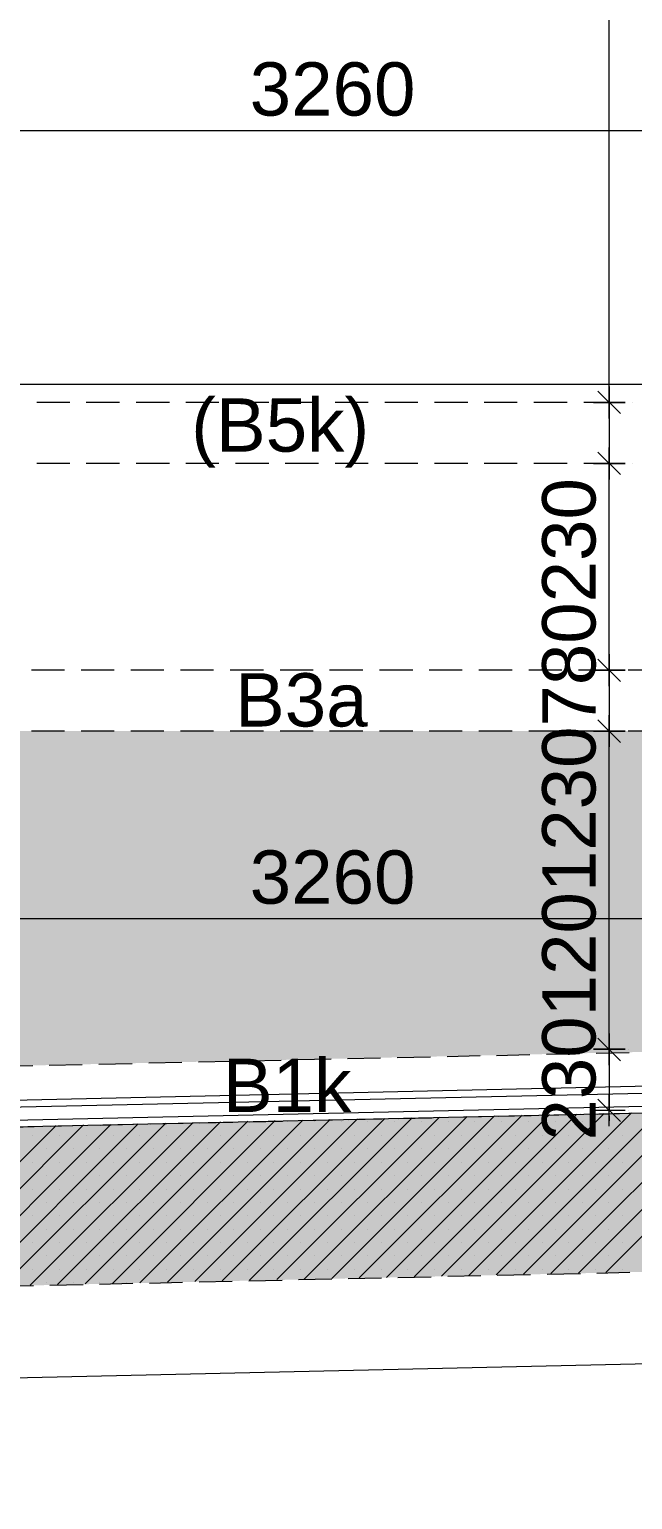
# Model space of a CAD drawing. Header units: millimetres. Extents: x -1303 to 98744, y -1303 to 90097.
# Drawn here: x 57162 to 59436, y 14373 to 19920 of the extents above; entities that cross this region are included whole.
import ezdxf

# ---------------------------------------------------------------- set-up
doc = ezdxf.new("R2010")
doc.units = ezdxf.units.MM
doc.layers.add('PDF_Geometry', color=7, linetype='Continuous')
doc.layers.add('PDF_Text', color=7, linetype='Continuous')
doc.layers.add('PDF_Solid Fills', color=192, linetype='Continuous', true_color=0xc2c0c0c0)
doc.styles.add('PDF ArialMT', font='arial.ttf')

msp = doc.modelspace()

# ---------------------------------------------------------------- hatches: boundary and pattern name
at = {"layer": 'PDF_Solid Fills', "true_color": 0x00007f}
h = msp.add_hatch(color=254, dxfattribs=at)
h.paths.add_polyline_path([(74624.31541, 16167.67383), (74624.31541, 15567.81796), (9799.46285, 14130.21454), (9804.28731, 14730.15409)], flags=0)
h.paths.add_polyline_path([(7404.275, 37242.73593), (8004.29925, 37242.73593), (8004.29925, 16872.72168), (7404.275, 16872.72168)], flags=0)
h.paths.add_polyline_path([(8004.29925, 16872.72168), (7983.4807, 16679.51365), (7983.31127, 16481.90264), (8004.55339, 16283.02302), (8047.46016, 16086.42856), (8111.52536, 15895.75776), (8195.3089, 15714.14292), (8297.03284, 15544.62953), (8413.99157, 15389.5038), (8546.60657, 15247.57974), (8696.06174, 15118.18072), (8860.41285, 15004.26957), (9037.28897, 14908.29987), (9223.47415, 14832.13321), (9415.6677, 14776.86981), (9610.40055, 14743.01796), (9804.28731, 14730.15409), (9799.46285, 14130.21454), (9584.16557, 14140.28601), (9363.53556, 14170.83718), (9140.28256, 14223.64598), (8917.70726, 14299.55851), (8699.36241, 14399.25246), (8488.88858, 14522.21955), (8289.92424, 14667.61267), (8106.02423, 14833.65595), (7940.23508, 15017.64068), (7795.09507, 15216.68973), (7672.21268, 15427.33299), (7572.77287, 15645.76255), (7497.02977, 15868.42256), (7444.47407, 16091.67659), (7414.09232, 16312.38925), (7404.275, 16527.68859), (7404.275, 16872.72168), (8004.29925, 16872.72168)], flags=0)
h.paths.add_polyline_path([(7194.30944, 37692.71099), (7194.30944, 80672.7138), (7694.3009, 80672.7138), (7694.3009, 37692.71099)], flags=0)
h = msp.add_hatch(color=254, dxfattribs=at)
h.paths.add_polyline_path([(12814.30857, 16872.72168), (12814.30857, 15026.95077), (9799.20871, 14960.09316), (9658.30121, 14967.03233), (9514.00728, 14987.42836), (9368.02118, 15022.38044), (9222.54335, 15072.39683), (9079.77321, 15137.90008), (8942.25007, 15218.63604), (8812.34276, 15314.0138), (8692.25382, 15422.7637), (8584.01219, 15543.36091), (8489.14272, 15673.68971), (8408.99871, 15811.5517), (8344.08741, 15954.57597), (8294.664, 16100.30898), (8260.38859, 16246.37773), (8240.58554, 16390.84108), (8234.23832, 16531.75065), (8234.23832, 16872.72168)], flags=0)
h.paths.add_polyline_path([(22479.26705, 17272.68137), (22479.26705, 15241.31724), (19209.26177, 15168.7901), (19209.26177, 17272.68137)], flags=0)
h.paths.add_polyline_path([(25959.23687, 17272.68137), (25959.23687, 15322.73089), (22709.2898, 15246.39481), (22709.2898, 17272.68137)], flags=0)
h.paths.add_polyline_path([(32124.25101, 18282.73679), (32124.25101, 15455.26118), (26189.25962, 15327.89318), (26189.25962, 18282.73679)], flags=0)
h.paths.add_polyline_path([(36934.25928, 16872.72168), (36934.25928, 15561.8943), (32354.27376, 15460.33875), (32354.27376, 16872.72168)], flags=0)
h.paths.add_polyline_path([(50274.26033, 16872.72168), (50274.26033, 15857.75915), (45694.27273, 15756.20359), (45694.27273, 16872.72168)], flags=0)
h.paths.add_polyline_path([(59929.31471, 17272.68137), (59929.31471, 16071.87252), (56669.29721, 15999.59848), (56669.29721, 17272.68137)], flags=0)
h.paths.add_polyline_path([(63419.27024, 17272.68137), (63419.27024, 16149.30779), (60159.25274, 16076.95111), (60159.25274, 17272.68137)], flags=0)
h.paths.add_polyline_path([(69584.28231, 18282.73679), (69584.28231, 16285.98588), (63649.29506, 16154.3864), (63649.29506, 18282.73679)], flags=0)
h.paths.add_polyline_path([(74394.29472, 16872.72168), (74394.29472, 16409.62861), (69814.31126, 16291.06242), (69814.31126, 16872.72168)], flags=0)
h.paths.add_polyline_path([(18979.23903, 18282.73679), (18979.23903, 15163.7115), (13044.24764, 15027.79686), (13044.24764, 18282.73679), (18944.28591, 18282.73679)], flags=0)
h.paths.add_polyline_path([(56439.27239, 18282.73679), (56439.27239, 15994.4362), (50504.281, 15862.83775), (50504.281, 18282.73679)], flags=0)

# ---------------------------------------------------------------- linework, layer by layer
at = {"layer": 'PDF_Geometry', "color": 9, "lineweight": 0, "true_color": 0xc0c0c0}
msp.add_lwpolyline([(73543.76698, 33926.94469), (73593.70177, 33827.08339), (73593.70177, 33926.94469), (74523.7764, 33926.94469), (74523.7764, 34597.21299), (74623.6377, 34597.21299), (74623.6377, 16267.28307), (9842.20122, 14831.96378, -0.0040587119), (9814.553, 14831.94622, -0.4141989555), (8103.90849, 16521.17195), (8103.90849, 13152.0657)], format="xyb", dxfattribs=at)
at = {"layer": 'PDF_Geometry', "color": 122, "lineweight": 0, "true_color": 0x00b88a}
for points in [[(59347.14718, 18552.28298), (59347.14718, 18531.97062), (59347.14718, 22202.3571), (59347.14718, 22182.04682)], [(56709.24008, 19539.06317), (56688.92979, 19539.06317), (59909.08707, 19539.06317), (59888.77679, 19539.06317)], [(59347.14718, 18512.50539), (59347.14718, 18282.31322)], [(59347.14718, 17542.65112), (59347.14718, 17522.33877), (59347.14718, 18262.00294), (59347.14718, 18242.53771)], [(59347.14718, 17502.02848), (59347.14718, 17272.68137)], [(59347.14718, 16111.56331), (59347.14718, 16091.25303), (59347.14718, 17252.37109), (59347.14718, 17232.06081)], [(56709.24008, 16565.17894), (56688.92979, 16565.17894), (59909.08707, 16565.17894), (59888.77679, 16565.17894)], [(59347.14718, 16071.7878), (59347.14718, 15841.59563)], [(59390.30912, 15799.28082), (59304.83237, 15883.91045)], [(59347.14718, 15781.50777), (59347.14718, 15901.68246)], [(59287.90644, 15841.59563), (59407.23504, 15841.59563)], [(59347.14718, 15821.28431), (59347.14718, 15801.81909)]]:
    msp.add_lwpolyline(points, dxfattribs=at)
at = {"layer": 'PDF_Geometry', "color": 9, "lineweight": 0, "true_color": 0xc0c0c0}
for points in [[(53522.09165, 18581.90334), (66560.97569, 18581.90334)], [(53696.42538, 15778.9695), (59818.53585, 15914.3769)], [(53696.42538, 15729.03782), (59818.53585, 15864.44522)], [(53696.42538, 15703.64893), (59818.53585, 15839.05633)]]:
    msp.add_lwpolyline(points, dxfattribs=at)
at = {"layer": 'PDF_Geometry', "color": 122, "lineweight": 0, "true_color": 0x00b88a}
for points in [[(59390.30912, 18470.19058), (59304.83237, 18554.82021)], [(59347.14718, 18452.4196), (59347.14718, 18572.59326)], [(59287.90644, 18512.50539), (59407.23504, 18512.50539)], [(59304.83237, 18324.62804), (59390.30912, 18239.99841)], [(59347.14718, 18342.40109), (59347.14718, 18222.22743)], [(59407.23504, 18282.31322), (59287.90644, 18282.31322)], [(59390.30912, 17459.71367), (59304.83237, 17544.3433)], [(59347.14718, 17441.94062), (59347.14718, 17562.11635)], [(59287.90644, 17502.02848), (59407.23504, 17502.02848)], [(59304.83237, 17314.99618), (59390.30912, 17229.5215)], [(59347.14718, 17331.92211), (59347.14718, 17212.59558)], [(59407.23504, 17272.68137), (59287.90644, 17272.68137)], [(59390.30912, 16028.6269), (59304.83237, 16114.10261)], [(59347.14718, 16011.70097), (59347.14718, 16131.02854)], [(59287.90644, 16071.7878), (59407.23504, 16071.7878)]]:
    msp.add_lwpolyline(points, close=True, dxfattribs=at)
at = {"layer": 'PDF_Geometry', "color": 157, "lineweight": 0, "true_color": 0x3f5f7f}
for points in [[(57313.49891, 18512.50539), (57189.09171, 18512.50539)], [(57501.3742, 18512.50539), (57376.12401, 18512.50539)], [(57689.25363, 18512.50539), (57563.9993, 18512.50539)], [(57876.28592, 18512.50539), (57751.0316, 18512.50539)], [(58064.16122, 18512.50539), (57938.91103, 18512.50539)], [(58251.19352, 18512.50539), (58125.94332, 18512.50539)], [(58439.07294, 18512.50539), (58313.81861, 18512.50539)], [(58626.10111, 18512.50539), (58501.69804, 18512.50539)], [(58813.98053, 18512.50539), (58688.73034, 18512.50539)], [(59001.01284, 18512.50539), (58876.60563, 18512.50539)], [(59188.88813, 18512.50539), (59063.63793, 18512.50539)], [(59376.76755, 18512.50539), (59251.51735, 18512.50539)], [(57313.49891, 18282.31322), (57189.09171, 18282.31322)], [(57501.3742, 18282.31322), (57376.12401, 18282.31322)], [(57689.25363, 18282.31322), (57563.9993, 18282.31322)], [(57876.28592, 18282.31322), (57751.0316, 18282.31322)], [(58064.16122, 18282.31322), (57938.91103, 18282.31322)], [(58251.19352, 18282.31322), (58125.94332, 18282.31322)], [(58439.07294, 18282.31322), (58313.81861, 18282.31322)], [(58626.10111, 18282.31322), (58501.69804, 18282.31322)], [(58813.98053, 18282.31322), (58688.73034, 18282.31322)], [(59001.01284, 18282.31322), (58876.60563, 18282.31322)], [(59188.88813, 18282.31322), (59063.63793, 18282.31322)], [(59376.76755, 18282.31322), (59251.51735, 18282.31322)], [(57294.03162, 17502.02848), (57168.78143, 17502.02848)], [(57481.06392, 17502.02848), (57356.65672, 17502.02848)], [(57668.94334, 17502.02848), (57543.68901, 17502.02848)], [(57855.97151, 17502.02848), (57731.56844, 17502.02848)], [(58043.85093, 17502.02848), (57918.60074, 17502.02848)], [(58231.73036, 17502.02848), (58106.47603, 17502.02848)], [(58418.75853, 17502.02848), (58293.50833, 17502.02848)], [(58606.63795, 17502.02848), (58481.38775, 17502.02848)], [(58793.67025, 17502.02848), (58669.26304, 17502.02848)], [(58981.54554, 17502.02848), (58856.29535, 17502.02848)], [(59168.57784, 17502.02848), (59044.17477, 17502.02848)], [(59356.45727, 17502.02848), (59231.20294, 17502.02848)], [(59543.48956, 17502.02848), (59419.08236, 17502.02848)], [(57294.03162, 17272.68137), (57168.78143, 17272.68137)], [(57481.06392, 17272.68137), (57356.65672, 17272.68137)], [(57668.94334, 17272.68137), (57543.68901, 17272.68137)], [(57855.97151, 17272.68137), (57731.56844, 17272.68137)], [(58043.85093, 17272.68137), (57918.60074, 17272.68137)], [(58231.73036, 17272.68137), (58106.47603, 17272.68137)], [(58418.75853, 17272.68137), (58293.50833, 17272.68137)], [(58606.63795, 17272.68137), (58481.38775, 17272.68137)], [(58793.67025, 17272.68137), (58669.26304, 17272.68137)], [(58981.54554, 17272.68137), (58856.29535, 17272.68137)], [(59168.57784, 17272.68137), (59044.17477, 17272.68137)], [(59356.45727, 17272.68137), (59231.20294, 17272.68137)], [(59543.48956, 17272.68137), (59419.08236, 17272.68137)], [(58173.33261, 16032.85734), (58298.58694, 16035.39665)], [(58361.21203, 16037.08883), (58485.61923, 16039.62813)], [(58548.24434, 16040.47525), (58673.49452, 16043.85961)], [(58736.11963, 16044.70674), (58860.52683, 16048.09109)], [(58923.15192, 16048.93822), (59048.40625, 16052.32257)], [(59111.03135, 16053.1697), (59235.43442, 16055.709)], [(59298.06365, 16057.40118), (59423.31384, 16059.94048)], [(57048.6057, 16007.46949), (57173.86003, 16010.00776)], [(57236.48513, 16011.70097), (57360.8882, 16014.23924)], [(57423.51742, 16015.93245), (57548.76762, 16018.47072)], [(57611.39272, 16020.16393), (57735.79992, 16022.7022)], [(57798.42502, 16024.39541), (57923.67522, 16026.93368)], [(57986.30444, 16028.6269), (58110.70751, 16031.16517)], [(58553.32293, 15811.12814), (58678.57313, 15813.66744)], [(58741.19823, 15815.35962), (58865.60543, 15817.89892)], [(58928.23053, 15819.5911), (59053.48073, 15822.1304)], [(59116.10995, 15822.9765), (59240.51302, 15826.36189)], [(59303.13812, 15827.20798), (59428.39245, 15830.59337)], [(57053.68431, 15777.27629), (57178.9345, 15780.66168)], [(57241.56373, 15781.50777), (57365.9668, 15784.89317)], [(57428.5919, 15785.73925), (57553.84623, 15789.12465)], [(57616.47132, 15789.97073), (57740.87852, 15792.51003)], [(57803.50363, 15794.20221), (57928.75381, 15796.74152)], [(57991.37892, 15798.43369), (58115.78612, 15800.973)], [(58178.41121, 15802.66518), (58303.66554, 15805.20448)], [(58366.29064, 15806.89666), (58490.69371, 15809.43596)]]:
    msp.add_lwpolyline(points, dxfattribs=at)
at = {"layer": 'PDF_Geometry', "lineweight": 0}
for points in [[(59347.14718, 18512.50539), (59347.14718, 18512.50539)], [(59347.14718, 18512.50539), (59347.14718, 18512.50539)], [(59433.47105, 18512.50539), (59433.47105, 18512.50539)], [(59433.47105, 18512.50539), (59433.47105, 18512.50539)], [(59347.14718, 18282.31322), (59347.14718, 18282.31322)], [(59347.14718, 18282.31322), (59347.14718, 18282.31322)], [(59433.47105, 18282.31322), (59433.47105, 18282.31322)], [(59433.47105, 18282.31322), (59433.47105, 18282.31322)], [(59347.14718, 17502.02848), (59347.14718, 17502.02848)], [(59347.14718, 17502.02848), (59347.14718, 17502.02848)], [(59419.08236, 17502.02848), (59419.08236, 17502.02848)], [(59419.08236, 17502.02848), (59419.08236, 17502.02848)], [(59347.14718, 17272.68137), (59347.14718, 17272.68137)], [(59347.14718, 17272.68137), (59347.14718, 17272.68137)], [(59419.08236, 17272.68137), (59419.08236, 17272.68137)], [(59419.08236, 17272.68137), (59419.08236, 17272.68137)], [(59347.14718, 16071.7878), (59347.14718, 16071.7878)], [(59347.14718, 16071.7878), (59347.14718, 16071.7878)], [(59419.08236, 16071.7878), (59419.08236, 16071.7878)], [(59419.08236, 16071.7878), (59419.08236, 16071.7878)], [(57888.13325, 15197.56335), (58501.69804, 15811.12814)], [(57991.37892, 15200.10265), (58604.94371, 15813.66744)], [(58094.62871, 15202.64195), (58708.1935, 15816.20674)], [(58197.8785, 15204.33413), (58811.44329, 15817.89892)], [(58301.12417, 15206.87344), (58915.53608, 15820.43823)], [(58404.37397, 15209.41171), (59018.78588, 15822.9765)], [(58507.61964, 15211.10492), (59122.03154, 15825.51579)], [(58611.71656, 15213.64319), (59225.28135, 15827.20798)], [(58714.96222, 15216.18248), (59328.52701, 15829.74727)], [(58818.21201, 15217.87467), (59431.7768, 15832.28554)], [(58921.46181, 15220.41396), (59535.0266, 15833.97875)], [(59024.70747, 15222.95224), (59638.27226, 15836.51703)], [(59127.95728, 15225.49154), (59741.52207, 15839.05633)], [(59231.20294, 15227.18372), (59844.76773, 15841.59563)], [(59334.45273, 15229.72302), (59948.01753, 15843.28781)], [(59347.14718, 15841.59563), (59347.14718, 15841.59563)], [(59421.6196, 15841.59563), (59421.6196, 15841.59563)], [(56648.30923, 15170.48228), (57261.87402, 15784.04707)], [(56751.55489, 15172.17446), (57365.11968, 15786.58638)], [(56854.80469, 15174.71376), (57468.36948, 15788.27855)], [(56958.05448, 15177.25307), (57571.61927, 15790.81786)], [(57061.30014, 15178.94524), (57675.71206, 15793.35613)], [(57164.54995, 15181.48455), (57778.96185, 15795.04934)], [(57267.79561, 15184.02282), (57882.20752, 15797.58761)], [(57371.89253, 15186.56211), (57985.45732, 15800.1269)], [(57475.1382, 15188.2543), (58088.70299, 15802.66518)], [(57578.38799, 15190.7936), (58191.95278, 15804.35839)], [(57681.63778, 15193.33187), (58295.20257, 15806.89666)], [(57784.88345, 15195.02508), (58398.44824, 15809.43596)], [(57932.13818, 15797.58761), (57932.13818, 15797.58761)], [(58032.85073, 15797.58761), (58032.85073, 15797.58761)], [(58134.40628, 15797.58761), (58134.40628, 15797.58761)], [(58235.11472, 15797.58761), (58235.11472, 15797.58761)], [(58336.67027, 15797.58761), (58336.67027, 15797.58761)], [(58437.3787, 15797.58761), (58437.3787, 15797.58761)], [(58538.08712, 15797.58761), (58538.08712, 15797.58761)], [(58639.64267, 15797.58761), (58639.64267, 15797.58761)], [(58740.35111, 15797.58761), (58740.35111, 15797.58761)], [(58841.06366, 15797.58761), (58841.06366, 15797.58761)], [(58942.61922, 15797.58761), (58942.61922, 15797.58761)], [(59043.32765, 15797.58761), (59043.32765, 15797.58761)], [(59144.8832, 15797.58761), (59144.8832, 15797.58761)], [(59245.59163, 15797.58761), (59245.59163, 15797.58761)], [(59346.30005, 15797.58761), (59346.30005, 15797.58761)], [(57174.70302, 15746.80983), (57174.70302, 15746.80983)], [(57275.41558, 15746.80983), (57275.41558, 15746.80983)], [(57376.12401, 15746.80983), (57376.12401, 15746.80983)], [(57477.67956, 15746.80983), (57477.67956, 15746.80983)], [(57578.38799, 15746.80983), (57578.38799, 15746.80983)], [(57679.94354, 15746.80983), (57679.94354, 15746.80983)], [(57780.65197, 15746.80983), (57780.65197, 15746.80983)], [(57881.3604, 15746.80983), (57881.3604, 15746.80983)], [(57982.91595, 15746.80983), (57982.91595, 15746.80983)], [(58083.62851, 15746.80983), (58083.62851, 15746.80983)], [(58184.33694, 15746.80983), (58184.33694, 15746.80983)], [(58285.8925, 15746.80983), (58285.8925, 15746.80983)], [(58386.60092, 15746.80983), (58386.60092, 15746.80983)], [(58488.15647, 15746.80983), (58488.15647, 15746.80983)], [(58588.8649, 15746.80983), (58588.8649, 15746.80983)], [(58689.57333, 15746.80983), (58689.57333, 15746.80983)], [(58791.12888, 15746.80983), (58791.12888, 15746.80983)], [(58891.84144, 15746.80983), (58891.84144, 15746.80983)], [(58992.54987, 15746.80983), (58992.54987, 15746.80983)], [(59094.10543, 15746.80983), (59094.10543, 15746.80983)], [(59194.81385, 15746.80983), (59194.81385, 15746.80983)], [(59296.3694, 15746.80983), (59296.3694, 15746.80983)], [(59397.07783, 15746.80983), (59397.07783, 15746.80983)], [(57174.70302, 15646.10037), (57174.70302, 15646.10037)], [(57224.6378, 15696.03206), (57224.6378, 15696.03206)], [(57275.41558, 15646.10037), (57275.41558, 15646.10037)], [(57326.19335, 15696.03206), (57326.19335, 15696.03206)], [(57376.12401, 15646.10037), (57376.12401, 15646.10037)], [(57426.90179, 15696.03206), (57426.90179, 15696.03206)], [(57477.67956, 15646.10037), (57477.67956, 15646.10037)], [(57528.45734, 15696.03206), (57528.45734, 15696.03206)], [(57578.38799, 15646.10037), (57578.38799, 15646.10037)], [(57629.16577, 15696.03206), (57629.16577, 15696.03206)], [(57679.94354, 15646.10037), (57679.94354, 15646.10037)], [(57729.87419, 15696.03206), (57729.87419, 15696.03206)], [(57780.65197, 15646.10037), (57780.65197, 15646.10037)], [(57831.42974, 15696.03206), (57831.42974, 15696.03206)], [(57881.3604, 15646.10037), (57881.3604, 15646.10037)], [(57932.13818, 15696.03206), (57932.13818, 15696.03206)], [(57982.91595, 15646.10037), (57982.91595, 15646.10037)], [(58032.85073, 15696.03206), (58032.85073, 15696.03206)], [(58083.62851, 15646.10037), (58083.62851, 15646.10037)], [(58134.40628, 15696.03206), (58134.40628, 15696.03206)], [(58184.33694, 15646.10037), (58184.33694, 15646.10037)], [(58235.11472, 15696.03206), (58235.11472, 15696.03206)], [(58285.8925, 15646.10037), (58285.8925, 15646.10037)], [(58336.67027, 15696.03206), (58336.67027, 15696.03206)], [(58386.60092, 15646.10037), (58386.60092, 15646.10037)], [(58437.3787, 15696.03206), (58437.3787, 15696.03206)], [(58488.15647, 15646.10037), (58488.15647, 15646.10037)], [(58538.08712, 15696.03206), (58538.08712, 15696.03206)], [(58588.8649, 15646.10037), (58588.8649, 15646.10037)], [(58639.64267, 15696.03206), (58639.64267, 15696.03206)], [(58689.57333, 15646.10037), (58689.57333, 15646.10037)], [(58740.35111, 15696.03206), (58740.35111, 15696.03206)], [(58791.12888, 15646.10037), (58791.12888, 15646.10037)], [(58841.06366, 15696.03206), (58841.06366, 15696.03206)], [(58891.84144, 15646.10037), (58891.84144, 15646.10037)], [(58942.61922, 15696.03206), (58942.61922, 15696.03206)], [(58992.54987, 15646.10037), (58992.54987, 15646.10037)], [(59043.32765, 15696.03206), (59043.32765, 15696.03206)], [(59094.10543, 15646.10037), (59094.10543, 15646.10037)], [(59144.8832, 15696.03206), (59144.8832, 15696.03206)], [(59194.81385, 15646.10037), (59194.81385, 15646.10037)], [(59245.59163, 15696.03206), (59245.59163, 15696.03206)], [(59296.3694, 15646.10037), (59296.3694, 15646.10037)], [(59346.30005, 15696.03206), (59346.30005, 15696.03206)], [(59397.07783, 15646.10037), (59397.07783, 15646.10037)], [(57224.6378, 15595.32259), (57224.6378, 15595.32259)], [(57326.19335, 15595.32259), (57326.19335, 15595.32259)], [(57426.90179, 15595.32259), (57426.90179, 15595.32259)], [(57528.45734, 15595.32259), (57528.45734, 15595.32259)], [(57629.16577, 15595.32259), (57629.16577, 15595.32259)], [(57729.87419, 15595.32259), (57729.87419, 15595.32259)], [(57831.42974, 15595.32259), (57831.42974, 15595.32259)], [(57932.13818, 15595.32259), (57932.13818, 15595.32259)], [(58032.85073, 15595.32259), (58032.85073, 15595.32259)], [(58134.40628, 15595.32259), (58134.40628, 15595.32259)], [(58235.11472, 15595.32259), (58235.11472, 15595.32259)], [(58336.67027, 15595.32259), (58336.67027, 15595.32259)], [(58437.3787, 15595.32259), (58437.3787, 15595.32259)], [(58538.08712, 15595.32259), (58538.08712, 15595.32259)], [(58639.64267, 15595.32259), (58639.64267, 15595.32259)], [(58740.35111, 15595.32259), (58740.35111, 15595.32259)], [(58841.06366, 15595.32259), (58841.06366, 15595.32259)], [(58942.61922, 15595.32259), (58942.61922, 15595.32259)], [(59043.32765, 15595.32259), (59043.32765, 15595.32259)], [(59144.8832, 15595.32259), (59144.8832, 15595.32259)], [(59245.59163, 15595.32259), (59245.59163, 15595.32259)], [(59346.30005, 15595.32259), (59346.30005, 15595.32259)], [(57174.70302, 15544.54482), (57174.70302, 15544.54482)], [(57275.41558, 15544.54482), (57275.41558, 15544.54482)], [(57376.12401, 15544.54482), (57376.12401, 15544.54482)], [(57477.67956, 15544.54482), (57477.67956, 15544.54482)], [(57578.38799, 15544.54482), (57578.38799, 15544.54482)], [(57679.94354, 15544.54482), (57679.94354, 15544.54482)], [(57780.65197, 15544.54482), (57780.65197, 15544.54482)], [(57881.3604, 15544.54482), (57881.3604, 15544.54482)], [(57982.91595, 15544.54482), (57982.91595, 15544.54482)], [(58083.62851, 15544.54482), (58083.62851, 15544.54482)], [(58184.33694, 15544.54482), (58184.33694, 15544.54482)], [(58285.8925, 15544.54482), (58285.8925, 15544.54482)], [(58386.60092, 15544.54482), (58386.60092, 15544.54482)], [(58488.15647, 15544.54482), (58488.15647, 15544.54482)], [(58588.8649, 15544.54482), (58588.8649, 15544.54482)], [(58689.57333, 15544.54482), (58689.57333, 15544.54482)], [(58791.12888, 15544.54482), (58791.12888, 15544.54482)], [(58891.84144, 15544.54482), (58891.84144, 15544.54482)], [(58992.54987, 15544.54482), (58992.54987, 15544.54482)], [(59094.10543, 15544.54482), (59094.10543, 15544.54482)], [(59194.81385, 15544.54482), (59194.81385, 15544.54482)], [(59296.3694, 15544.54482), (59296.3694, 15544.54482)], [(59397.07783, 15544.54482), (59397.07783, 15544.54482)], [(57224.6378, 15494.61417), (57224.6378, 15494.61417)], [(57326.19335, 15494.61417), (57326.19335, 15494.61417)], [(57426.90179, 15494.61417), (57426.90179, 15494.61417)], [(57528.45734, 15494.61417), (57528.45734, 15494.61417)], [(57629.16577, 15494.61417), (57629.16577, 15494.61417)], [(57729.87419, 15494.61417), (57729.87419, 15494.61417)], [(57831.42974, 15494.61417), (57831.42974, 15494.61417)], [(57932.13818, 15494.61417), (57932.13818, 15494.61417)], [(58032.85073, 15494.61417), (58032.85073, 15494.61417)], [(58134.40628, 15494.61417), (58134.40628, 15494.61417)], [(58235.11472, 15494.61417), (58235.11472, 15494.61417)], [(58336.67027, 15494.61417), (58336.67027, 15494.61417)], [(58437.3787, 15494.61417), (58437.3787, 15494.61417)], [(58538.08712, 15494.61417), (58538.08712, 15494.61417)], [(58639.64267, 15494.61417), (58639.64267, 15494.61417)], [(58740.35111, 15494.61417), (58740.35111, 15494.61417)], [(58841.06366, 15494.61417), (58841.06366, 15494.61417)], [(58942.61922, 15494.61417), (58942.61922, 15494.61417)], [(59043.32765, 15494.61417), (59043.32765, 15494.61417)], [(59144.8832, 15494.61417), (59144.8832, 15494.61417)], [(59245.59163, 15494.61417), (59245.59163, 15494.61417)], [(59346.30005, 15494.61417), (59346.30005, 15494.61417)], [(57174.70302, 15443.83639), (57174.70302, 15443.83639)], [(57275.41558, 15443.83639), (57275.41558, 15443.83639)], [(57376.12401, 15443.83639), (57376.12401, 15443.83639)], [(57477.67956, 15443.83639), (57477.67956, 15443.83639)], [(57578.38799, 15443.83639), (57578.38799, 15443.83639)], [(57679.94354, 15443.83639), (57679.94354, 15443.83639)], [(57780.65197, 15443.83639), (57780.65197, 15443.83639)], [(57881.3604, 15443.83639), (57881.3604, 15443.83639)], [(57982.91595, 15443.83639), (57982.91595, 15443.83639)], [(58083.62851, 15443.83639), (58083.62851, 15443.83639)], [(58184.33694, 15443.83639), (58184.33694, 15443.83639)], [(58285.8925, 15443.83639), (58285.8925, 15443.83639)], [(58386.60092, 15443.83639), (58386.60092, 15443.83639)], [(58488.15647, 15443.83639), (58488.15647, 15443.83639)], [(58588.8649, 15443.83639), (58588.8649, 15443.83639)], [(58689.57333, 15443.83639), (58689.57333, 15443.83639)], [(58791.12888, 15443.83639), (58791.12888, 15443.83639)], [(58891.84144, 15443.83639), (58891.84144, 15443.83639)], [(58992.54987, 15443.83639), (58992.54987, 15443.83639)], [(59094.10543, 15443.83639), (59094.10543, 15443.83639)], [(59194.81385, 15443.83639), (59194.81385, 15443.83639)], [(59296.3694, 15443.83639), (59296.3694, 15443.83639)], [(59397.07783, 15443.83639), (59397.07783, 15443.83639)], [(57224.6378, 15393.05861), (57224.6378, 15393.05861)], [(57326.19335, 15393.05861), (57326.19335, 15393.05861)], [(57426.90179, 15393.05861), (57426.90179, 15393.05861)], [(57528.45734, 15393.05861), (57528.45734, 15393.05861)], [(57629.16577, 15393.05861), (57629.16577, 15393.05861)], [(57729.87419, 15393.05861), (57729.87419, 15393.05861)], [(57831.42974, 15393.05861), (57831.42974, 15393.05861)], [(57932.13818, 15393.05861), (57932.13818, 15393.05861)], [(58032.85073, 15393.05861), (58032.85073, 15393.05861)], [(58134.40628, 15393.05861), (58134.40628, 15393.05861)], [(58235.11472, 15393.05861), (58235.11472, 15393.05861)], [(58336.67027, 15393.05861), (58336.67027, 15393.05861)], [(58437.3787, 15393.05861), (58437.3787, 15393.05861)], [(58538.08712, 15393.05861), (58538.08712, 15393.05861)], [(58639.64267, 15393.05861), (58639.64267, 15393.05861)], [(58740.35111, 15393.05861), (58740.35111, 15393.05861)], [(58841.06366, 15393.05861), (58841.06366, 15393.05861)], [(58942.61922, 15393.05861), (58942.61922, 15393.05861)], [(59043.32765, 15393.05861), (59043.32765, 15393.05861)], [(59144.8832, 15393.05861), (59144.8832, 15393.05861)], [(59245.59163, 15393.05861), (59245.59163, 15393.05861)], [(59346.30005, 15393.05861), (59346.30005, 15393.05861)], [(57174.70302, 15343.12692), (57174.70302, 15343.12692)], [(57275.41558, 15343.12692), (57275.41558, 15343.12692)], [(57376.12401, 15343.12692), (57376.12401, 15343.12692)], [(57477.67956, 15343.12692), (57477.67956, 15343.12692)], [(57578.38799, 15343.12692), (57578.38799, 15343.12692)], [(57679.94354, 15343.12692), (57679.94354, 15343.12692)], [(57780.65197, 15343.12692), (57780.65197, 15343.12692)], [(57881.3604, 15343.12692), (57881.3604, 15343.12692)], [(57982.91595, 15343.12692), (57982.91595, 15343.12692)], [(58083.62851, 15343.12692), (58083.62851, 15343.12692)], [(58184.33694, 15343.12692), (58184.33694, 15343.12692)], [(58285.8925, 15343.12692), (58285.8925, 15343.12692)], [(58386.60092, 15343.12692), (58386.60092, 15343.12692)], [(58488.15647, 15343.12692), (58488.15647, 15343.12692)], [(58588.8649, 15343.12692), (58588.8649, 15343.12692)], [(58689.57333, 15343.12692), (58689.57333, 15343.12692)], [(58791.12888, 15343.12692), (58791.12888, 15343.12692)], [(58891.84144, 15343.12692), (58891.84144, 15343.12692)], [(58992.54987, 15343.12692), (58992.54987, 15343.12692)], [(59094.10543, 15343.12692), (59094.10543, 15343.12692)], [(59194.81385, 15343.12692), (59194.81385, 15343.12692)], [(59296.3694, 15343.12692), (59296.3694, 15343.12692)], [(59397.07783, 15343.12692), (59397.07783, 15343.12692)], [(57224.6378, 15292.34915), (57224.6378, 15292.34915)], [(57326.19335, 15292.34915), (57326.19335, 15292.34915)], [(57426.90179, 15292.34915), (57426.90179, 15292.34915)], [(57528.45734, 15292.34915), (57528.45734, 15292.34915)], [(57629.16577, 15292.34915), (57629.16577, 15292.34915)], [(57729.87419, 15292.34915), (57729.87419, 15292.34915)], [(57831.42974, 15292.34915), (57831.42974, 15292.34915)], [(57932.13818, 15292.34915), (57932.13818, 15292.34915)], [(58032.85073, 15292.34915), (58032.85073, 15292.34915)], [(58134.40628, 15292.34915), (58134.40628, 15292.34915)], [(58235.11472, 15292.34915), (58235.11472, 15292.34915)], [(58336.67027, 15292.34915), (58336.67027, 15292.34915)], [(58437.3787, 15292.34915), (58437.3787, 15292.34915)], [(58538.08712, 15292.34915), (58538.08712, 15292.34915)], [(58639.64267, 15292.34915), (58639.64267, 15292.34915)], [(58740.35111, 15292.34915), (58740.35111, 15292.34915)], [(58841.06366, 15292.34915), (58841.06366, 15292.34915)], [(58942.61922, 15292.34915), (58942.61922, 15292.34915)], [(59043.32765, 15292.34915), (59043.32765, 15292.34915)], [(59144.8832, 15292.34915), (59144.8832, 15292.34915)], [(59245.59163, 15292.34915), (59245.59163, 15292.34915)], [(59346.30005, 15292.34915), (59346.30005, 15292.34915)], [(57174.70302, 15241.57137), (57174.70302, 15241.57137)], [(57275.41558, 15241.57137), (57275.41558, 15241.57137)], [(57376.12401, 15241.57137), (57376.12401, 15241.57137)], [(57477.67956, 15241.57137), (57477.67956, 15241.57137)], [(57578.38799, 15241.57137), (57578.38799, 15241.57137)], [(57679.94354, 15241.57137), (57679.94354, 15241.57137)], [(57780.65197, 15241.57137), (57780.65197, 15241.57137)], [(57881.3604, 15241.57137), (57881.3604, 15241.57137)], [(57982.91595, 15241.57137), (57982.91595, 15241.57137)], [(57988.84168, 15198.41047), (58114.09187, 15200.94874)], [(58083.62851, 15241.57137), (58083.62851, 15241.57137)], [(58175.87398, 15202.64195), (58301.12417, 15205.18023)], [(58184.33694, 15241.57137), (58184.33694, 15241.57137)], [(58285.8925, 15241.57137), (58285.8925, 15241.57137)], [(58363.74927, 15206.87344), (58489.0036, 15209.41171)], [(58386.60092, 15241.57137), (58386.60092, 15241.57137)], [(58488.15647, 15241.57137), (58488.15647, 15241.57137)], [(58550.78157, 15211.10492), (58676.03589, 15213.64319)], [(58588.8649, 15241.57137), (58588.8649, 15241.57137)], [(58689.57333, 15241.57137), (58689.57333, 15241.57137)], [(58738.661, 15215.3364), (58863.91118, 15217.87467)], [(58791.12888, 15241.57137), (58791.12888, 15241.57137)], [(58891.84144, 15241.57137), (58891.84144, 15241.57137)], [(58925.69329, 15219.56788), (59050.94349, 15222.10615)], [(58992.54987, 15241.57137), (58992.54987, 15241.57137)], [(59094.10543, 15241.57137), (59094.10543, 15241.57137)], [(59113.56858, 15223.79936), (59238.82291, 15226.33763)], [(59194.81385, 15241.57137), (59194.81385, 15241.57137)], [(59296.3694, 15241.57137), (59296.3694, 15241.57137)], [(59300.60088, 15227.18372), (59425.85108, 15230.56911)], [(59397.07783, 15241.57137), (59397.07783, 15241.57137)], [(57051.14707, 15178.09915), (57176.39727, 15180.63742)], [(57224.6378, 15190.7936), (57224.6378, 15190.7936)], [(57239.02236, 15181.48455), (57364.27669, 15184.8689)], [(57326.19335, 15190.7936), (57326.19335, 15190.7936)], [(57426.05466, 15185.71603), (57551.30486, 15189.10038)], [(57426.90179, 15190.7936), (57426.90179, 15190.7936)], [(57528.45734, 15190.7936), (57528.45734, 15190.7936)], [(57613.93408, 15189.94751), (57739.18428, 15193.33187)], [(57800.96226, 15194.17899), (57926.21658, 15196.71726)]]:
    msp.add_lwpolyline(points, dxfattribs=at)
at = {"layer": 'PDF_Geometry', "color": 222, "lineweight": 0, "true_color": 0xb8008a}
msp.add_lwpolyline([(74611.79451, 15219.56788), (9885.36212, 13785.09571)], dxfattribs=at)

# ---------------------------------------------------------------- texts
at = {"layer": 'PDF_Text', "char_height": 201.084641, "attachment_point": 4, "style": 'PDF ArialMT'}
for insert in [(57992.08739, 19693.74102), (57992.08739, 16720.19774)]:
    msp.add_mtext('3260', dxfattribs=dict(at, insert=insert))
at = {"layer": 'PDF_Text', "color": 6, "char_height": 201.084641, "attachment_point": 4, "style": 'PDF ArialMT'}
for s, insert in [('(B5k)', (57771.51228, 18396.92114)), ('B3a', (57936.8586, 17388.75457)), ('B1k', (57891.2378, 15935.73578))]:
    msp.add_mtext(s, dxfattribs=dict(at, insert=insert))
at = {"layer": 'PDF_Text', "insert": (59196.76171, 15727.39343), "char_height": 201.084641, "attachment_point": 4, "rotation": 90, "style": 'PDF ArialMT'}
msp.add_mtext('2301201230780230', dxfattribs=at)

doc.saveas('drawing.dxf')
